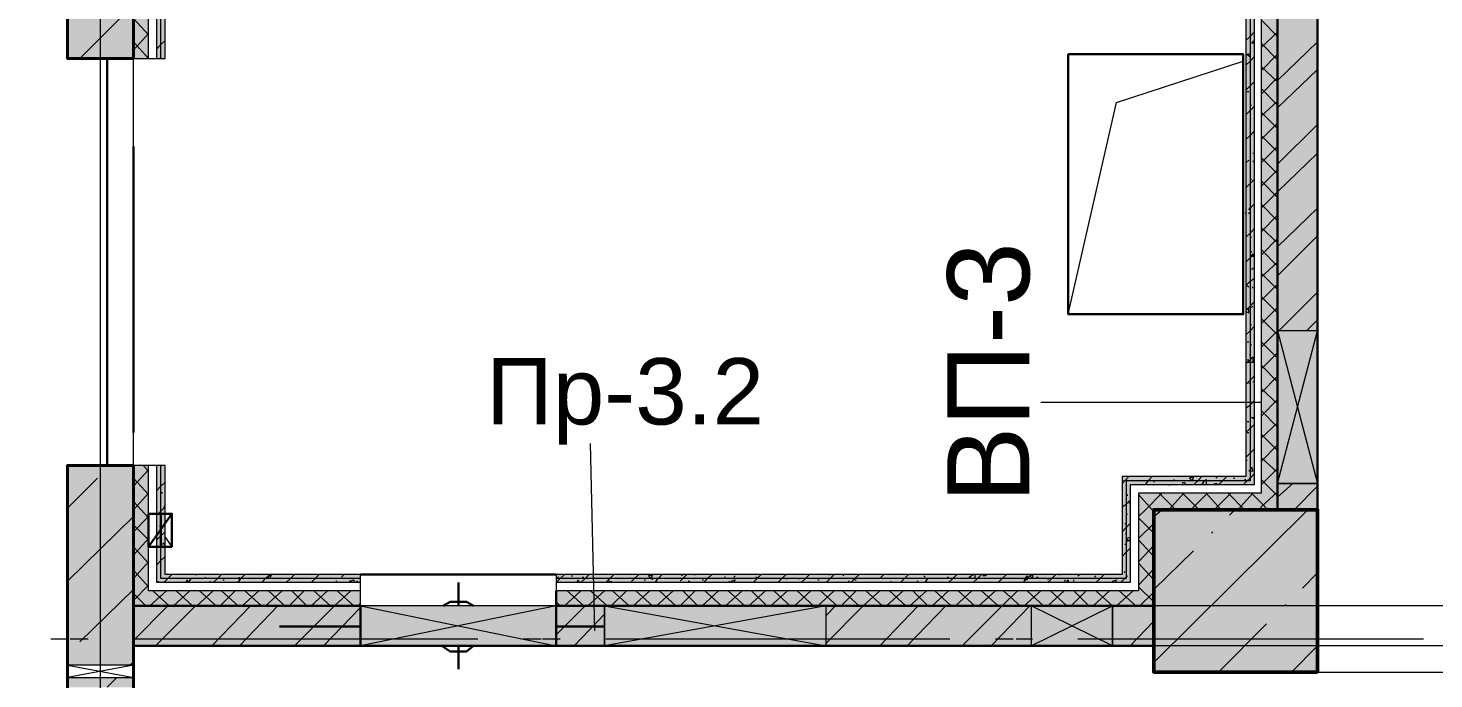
# Model space of a CAD drawing. Header units: millimetres. Extents: x -84737 to 172119, y -43083 to 59399.
# Drawn here: x -73333 to -69011, y 47058 to 49060 of the extents above; entities that cross this region are included whole.
import ezdxf

# ---------------------------------------------------------------- set-up
doc = ezdxf.new("R2010")
doc.units = ezdxf.units.MM
doc.layers.add('PDF _Геометрия', color=7, linetype='Continuous')
doc.layers.add('PDF _Текст', color=7, linetype='Continuous')
doc.layers.add('PDF _Сплошная заливка', color=7, linetype='Continuous', true_color=0xffffff)
doc.styles.add('PDF GOSTCommon', font='arial.ttf')

msp = doc.modelspace()

# ---------------------------------------------------------------- hatches: boundary and pattern name
at = {"layer": 'PDF _Сплошная заливка', "transparency": 33554559}
h = msp.add_hatch(color=256, dxfattribs=at)
h.paths.add_polyline_path([(-73212.1, 49182.3), (-73009, 49182.3), (-73009, 54578.8), (-73212.1, 54578.8)])
h.paths.add_polyline_path([(-73009, 45258.7), (-73212.1, 45258.7), (-73212.1, 44378.3), (-73009, 44378.3)])
h.paths.add_polyline_path([(-73212.1, 46211), (-73009, 46211), (-73009, 46989.8), (-73212.1, 46989.8)])
h.paths.add_polyline_path([(-73212.1, 47032.1), (-73009, 47032.1), (-73009, 47061.8), (-73212.1, 47061.8)])
h.paths.add_polyline_path([(-73212.1, 47099.9), (-73009, 47099.9), (-73009, 47713.6), (-73212.1, 47713.6)])
h.paths.add_polyline_path([(-73212.1, 48966.4), (-73009, 48966.4), (-73009, 49148.4), (-73212.1, 49148.4)])
h = msp.add_hatch(color=256, dxfattribs=at)
h.paths.add_polyline_path([(-73009, 48966.4), (-72962.4, 48966.4), (-72962.4, 52881.6), (-73009, 52881.6)])
h.paths.add_polyline_path([(-72962.4, 47713.6), (-73009, 47713.6), (-73009, 47281.9), (-72962.4, 47281.9)])
h = msp.add_hatch(color=256, dxfattribs=at)
h.paths.add_polyline_path([(-72937, 48966.4), (-72924.3, 48966.4), (-72924.3, 52881.6), (-72937, 52881.6)])
h.paths.add_polyline_path([(-72924.3, 47713.6), (-72937, 47713.6), (-72937, 47353.8), (-72924.3, 47353.8)])
h = msp.add_hatch(color=256, dxfattribs=at)
h.paths.add_polyline_path([(-72924.3, 48966.4), (-72911.6, 48966.4), (-72911.6, 52881.6), (-72924.3, 52881.6)])
h.paths.add_polyline_path([(-72911.6, 47713.6), (-72924.3, 47713.6), (-72924.3, 47366.5), (-72911.6, 47366.5)])
h = msp.add_hatch(color=256, dxfattribs=at)
h.paths.add_polyline_path([(-69369, 47658.6), (-69491.7, 47658.6), (-69491.7, 47578.1), (-69369, 47578.1)])
h.paths.add_polyline_path([(-69491.7, 50409.7), (-69369, 50409.7), (-69369, 50676.4), (-69491.7, 50676.4)])
h.paths.add_polyline_path([(-69491.7, 48128.4), (-69369, 48128.4), (-69369, 49973.8), (-69491.7, 49973.8)])
h = msp.add_hatch(color=256, dxfattribs=at)
h.paths.add_polyline_path([(-69542.5, 50409.7), (-69491.7, 50409.7), (-69491.7, 50625.6), (-69542.5, 50625.6)])
h.paths.add_polyline_path([(-69491.7, 49973.8), (-69542.5, 49973.8), (-69542.5, 47578.1), (-69491.7, 47578.1)])
h = msp.add_hatch(color=256, dxfattribs=at)
h.paths.add_polyline_path([(-69589.1, 50409.7), (-69576.4, 50409.7), (-69576.4, 50574.8), (-69589.1, 50574.8)])
h.paths.add_polyline_path([(-69576.4, 49973.8), (-69589.1, 49973.8), (-69589.1, 47667), (-69576.4, 47667)])
h = msp.add_hatch(color=256, dxfattribs=at)
h.paths.add_polyline_path([(-69576.4, 50409.7), (-69563.7, 50409.7), (-69563.7, 50587.5), (-69576.4, 50587.5)])
h.paths.add_polyline_path([(-69563.7, 49973.8), (-69576.4, 49973.8), (-69576.4, 47654.3), (-69563.7, 47654.3)])
h = msp.add_hatch(color=256, dxfattribs=at)
h.paths.add_polyline_path([(-72310.6, 47353.8), (-72310.6, 47366.5), (-72924.3, 47366.5), (-72924.3, 47353.8)])
h.paths.add_polyline_path([(-71709.6, 47366.5), (-71709.6, 47353.8), (-69957.3, 47353.8), (-69957.3, 47366.5)])
h = msp.add_hatch(color=256, dxfattribs=at)
h.paths.add_polyline_path([(-72310.6, 47366.5), (-72310.6, 47379.2), (-72911.6, 47379.2), (-72911.6, 47366.5)])
h.paths.add_polyline_path([(-71709.6, 47379.2), (-71709.6, 47366.5), (-69970, 47366.5), (-69970, 47379.2)])
h = msp.add_hatch(color=256, dxfattribs=at)
h.paths.add_polyline_path([(-72310.6, 47281.9), (-72310.6, 47328.4), (-72962.4, 47328.4), (-72962.4, 47281.9)])
h.paths.add_polyline_path([(-71709.6, 47328.4), (-71709.6, 47281.9), (-69919.2, 47281.9), (-69919.2, 47328.4)])
h = msp.add_hatch(color=256, dxfattribs=at)
h.paths.add_polyline_path([(-72310.6, 47159.1), (-72310.6, 47281.9), (-73009, 47281.9), (-73009, 47159.1)])
h.paths.add_polyline_path([(-69999.6, 47281.9), (-69999.6, 47159.1), (-69872.6, 47159.1), (-69872.6, 47281.9)])
h.paths.add_polyline_path([(-70249.3, 47159.1), (-70249.3, 47281.9), (-70880, 47281.9), (-70880, 47159.1)])
h.paths.add_polyline_path([(-71561.4, 47159.1), (-71561.4, 47281.9), (-71709.6, 47281.9), (-71709.6, 47159.1)])

# ---------------------------------------------------------------- linework, layer by layer
at = {"layer": 'PDF _Геометрия', "lineweight": 40}
for points in [[(-41412.8, 44128.6), (-41412.8, 34080.5), (-76610.9, 34080.5), (-76610.9, 54578.8), (-73212.1, 54578.8), (-73212.1, 48966.4), (-73009, 48966.4), (-73009, 52881.6), (-73009, 48966.4)], [(-73009, 47713.6), (-73009, 47281.9)]]:
    msp.add_lwpolyline(points, dxfattribs=at)
at = {"layer": 'PDF _Геометрия', "lineweight": 30}
for points in [[(-67460.1, 54578.8), (-68111.9, 54578.8), (-69212.4, 54578.8), (-69369, 54578.8), (-69369, 47078.7), (-69872.6, 47078.7), (-69872.6, 47159.1), (-73009, 47159.1), (-73009, 47099.9)], [(-69491.7, 47578.1), (-69491.7, 49973.8), (-69542.5, 49973.8)], [(-73089.4, 47713.6), (-73089.4, 48966.4), (-73212.1, 48966.4), (-73212.1, 49148.4)], [(-70135.1, 48979.1), (-70135.1, 48179.2)], [(-69597.5, 48979.1), (-70135.1, 48979.1)], [(-73009, 47815.2), (-73009, 48695.5)], [(-70135.1, 48179.2), (-69597.5, 48179.2)], [(-73212.1, 46211), (-73212.1, 47713.6)], [(-72890.5, 47565.4), (-72962.4, 47463.9)], [(-72924.3, 47565.4), (-72924.3, 47463.9)], [(-72310.6, 47379.2), (-71709.6, 47379.2)], [(-72010.1, 47353.8), (-72010.1, 47281.9)], [(-71709.6, 47328.4), (-71709.6, 47281.9), (-69970, 47281.9), (-69957.3, 47281.9), (-69944.6, 47281.9), (-69919.2, 47281.9)], [(-73009, 47159.1), (-72310.6, 47159.1), (-72310.6, 47218.4), (-72310.6, 47281.9), (-72911.6, 47281.9), (-73009, 47281.9)], [(-72962.4, 47281.9), (-72937, 47281.9), (-72924.3, 47281.9), (-72911.6, 47281.9), (-72310.6, 47281.9)], [(-71963.5, 47281.9), (-71984.7, 47294.6), (-72035.5, 47294.6), (-72056.6, 47281.9)], [(-72560.3, 47218.4), (-72310.6, 47218.4)], [(-71709.6, 47218.4), (-71561.4, 47218.4)], [(-71709.6, 47159.1), (-72310.6, 47159.1)], [(-72060.9, 47159.1), (-72035.5, 47142.2), (-71984.7, 47142.2), (-71963.5, 47159.1)], [(-72010.1, 47159.1), (-72010.1, 47087.2)], [(-73009, 47061.8), (-73009, 47032.1)]]:
    msp.add_lwpolyline(points, dxfattribs=at)
at = {"layer": 'PDF _Геометрия', "lineweight": 18}
for points in [[(-72962.4, 48966.4), (-72962.4, 52881.6), (-72962.4, 54528), (-72937, 54528), (-72911.6, 54528), (-69970, 54528), (-69944.6, 54528), (-69919.2, 54528), (-69919.2, 54278.3), (-69872.6, 54278.3), (-69589.1, 54278.3), (-69563.7, 54278.3), (-69542.5, 54278.3), (-69542.5, 51675.3), (-69542.5, 51649.9), (-69542.5, 51624.5), (-69618.7, 51624.5), (-69618.7, 51573.7), (-69618.7, 50676.4), (-69618.7, 50625.6), (-69542.5, 50625.6), (-69542.5, 50600.2), (-69542.5, 50574.8), (-69542.5, 50409.7)], [(-72924.3, 48966.4), (-72924.3, 52881.6), (-72924.3, 54494.2), (-72911.6, 54494.2), (-69970, 54494.2), (-69957.3, 54494.2), (-69957.3, 54240.2), (-69944.6, 54240.2), (-69872.6, 54240.2), (-69589.1, 54240.2), (-69576.4, 54240.2), (-69576.4, 51675.3), (-69576.4, 51662.6), (-69656.8, 51662.6), (-69656.8, 51649.9), (-69656.8, 51573.7), (-69656.8, 50676.4), (-69656.8, 50600.2), (-69656.8, 50587.5), (-69576.4, 50587.5), (-69576.4, 50574.8), (-69576.4, 50409.7)], [(-73089.4, 47739), (-73089.4, 47713.6), (-73009, 47713.6), (-73009, 48966.4), (-72962.4, 48966.4), (-72937, 48966.4), (-72924.3, 48966.4), (-72911.6, 48966.4), (-72911.6, 52881.6)], [(-72937, 48966.4), (-72937, 52881.6)], [(-69491.7, 49973.8), (-69542.5, 49973.8), (-69563.7, 49973.8), (-69576.4, 49973.8), (-69589.1, 49973.8), (-69589.1, 47679.7), (-69970, 47679.7), (-69970, 47667), (-69970, 47654.3), (-69970, 47628.9), (-69970, 47578.1), (-69970, 47379.2), (-71709.6, 47379.2), (-71709.6, 47366.5), (-71709.6, 47353.8), (-71709.6, 47328.4), (-71709.6, 47281.9)], [(-69542.5, 49973.8), (-69542.5, 47628.9), (-69563.7, 47628.9), (-69589.1, 47628.9), (-69919.2, 47628.9), (-69919.2, 47578.1), (-69919.2, 47328.4), (-69944.6, 47328.4), (-69970, 47328.4), (-71709.6, 47328.4)], [(-69576.4, 49973.8), (-69576.4, 47667), (-69589.1, 47667), (-69957.3, 47667), (-69957.3, 47654.3), (-69957.3, 47578.1), (-69957.3, 47366.5), (-69970, 47366.5), (-71709.6, 47366.5)], [(-69563.7, 49973.8), (-69563.7, 47654.3), (-69576.4, 47654.3), (-69589.1, 47654.3), (-69944.6, 47654.3), (-69944.6, 47628.9), (-69944.6, 47578.1), (-69944.6, 47353.8), (-69957.3, 47353.8), (-69970, 47353.8), (-71709.6, 47353.8)], [(-73089.4, 47713.6), (-73089.4, 48966.4), (-73089.4, 48941)], [(-73009, 48966.4), (-73089.4, 48966.4)], [(-72310.6, 47281.9), (-72310.6, 47328.4), (-72310.6, 47353.8), (-72310.6, 47366.5), (-72310.6, 47379.2), (-72911.6, 47379.2), (-72911.6, 47713.6), (-72924.3, 47713.6), (-72937, 47713.6), (-72962.4, 47713.6), (-73009, 47713.6)], [(-72310.6, 47328.4), (-72911.6, 47328.4), (-72937, 47328.4), (-72962.4, 47328.4), (-72962.4, 47713.6)], [(-72310.6, 47353.8), (-72911.6, 47353.8), (-72924.3, 47353.8), (-72937, 47353.8), (-72937, 47713.6)], [(-72310.6, 47366.5), (-72911.6, 47366.5), (-72924.3, 47366.5), (-72924.3, 47713.6)], [(-69919.2, 47281.9), (-69872.6, 47281.9), (-69872.6, 47578.1), (-69589.1, 47578.1), (-69576.4, 47578.1), (-69563.7, 47578.1), (-69542.5, 47578.1), (-69491.7, 47578.1)], [(-73009, 47281.9), (-72962.4, 47281.9)]]:
    msp.add_lwpolyline(points, dxfattribs=at)
at = {"layer": 'PDF _Геометрия', "lineweight": 30}
for points in [[(-69491.7, 47578.1), (-69432.5, 47578.1), (-69369, 47578.1), (-69369, 49973.8), (-69432.5, 49973.8), (-69491.7, 49973.8)], [(-70135.1, 48979.1), (-70135.1, 48179.2), (-69597.5, 48179.2), (-70135.1, 48179.2), (-70135.1, 48979.1), (-69597.5, 48979.1)], [(-69597.5, 48979.1), (-70135.1, 48979.1), (-70135.1, 48179.2), (-69597.5, 48179.2)], [(-72890.5, 47463.9), (-72962.4, 47463.9), (-72962.4, 47565.4), (-72890.5, 47565.4)], [(-71709.6, 47281.9), (-71709.6, 47218.4), (-71709.6, 47159.1), (-69872.6, 47159.1), (-69872.6, 47218.4), (-69872.6, 47281.9), (-69970, 47281.9)]]:
    msp.add_lwpolyline(points, close=True, dxfattribs=at)
at = {"layer": 'PDF _Геометрия', "lineweight": 9}
for points in [[(-73110.6, 48331.5), (-73110.6, 49330.4)], [(-73174, 48966.4), (-73009, 49131.5)], [(-72962.4, 49038.4), (-73009, 49089.2)], [(-69576.4, 49055.3), (-69576.4, 49055.3)], [(-69491.7, 49034.1), (-69542.5, 49084.9)], [(-73009, 48991.8), (-72962.4, 49042.6)], [(-72962.4, 48966.4), (-73009, 49017.2)], [(-72937, 48996.1), (-72924.3, 49008.7), (-72911.6, 49021.4)], [(-69589.1, 49021.4), (-69576.4, 49034.1), (-69563.7, 49046.8)], [(-69572.1, 49046.8), (-69572.1, 49046.8)], [(-69563.7, 49013), (-69572.1, 49013), (-69563.7, 49021.4)], [(-69542.5, 49000.3), (-69491.7, 49046.8)], [(-69491.7, 48962.2), (-69542.5, 49013)], [(-69491.7, 48898.7), (-69369, 49017.2)], [(-72966.6, 48966.4), (-72962.4, 48974.9)], [(-69589.1, 48945.3), (-69576.4, 48958), (-69563.7, 48970.7)], [(-69576.4, 48970.7), (-69576.4, 48970.7)], [(-69542.5, 48928.3), (-69491.7, 48979.1)], [(-73110.6, 48902.9), (-73110.6, 48958)], [(-69580.6, 48941), (-69580.6, 48941)], [(-69572.1, 48941), (-69572.1, 48941)], [(-69491.7, 48894.5), (-69542.5, 48941)], [(-69491.7, 48814.1), (-69369, 48932.6)], [(-69589.1, 48869.1), (-69576.4, 48881.8), (-69563.7, 48894.5)], [(-69542.5, 48856.4), (-69491.7, 48907.2)], [(-69584.8, 48864.8), (-69580.6, 48864.8)], [(-69491.7, 48822.5), (-69542.5, 48873.3)], [(-69542.5, 48788.7), (-69491.7, 48835.2)], [(-69589.1, 48792.9), (-69576.4, 48805.6), (-69563.7, 48818.3)], [(-69576.4, 48822.5), (-69572.1, 48822.5)], [(-69491.7, 48750.6), (-69542.5, 48801.4)], [(-69584.8, 48780.2), (-69584.8, 48780.2)], [(-69542.5, 48716.7), (-69491.7, 48767.5)], [(-69491.7, 48640.5), (-69369, 48763.3)], [(-73110.6, 47705.1), (-73110.6, 48704)], [(-69589.1, 48716.7), (-69576.4, 48729.4), (-69563.7, 48742.1)], [(-69580.6, 48716.7), (-69580.6, 48716.7)], [(-69567.9, 48737.9), (-69563.7, 48737.9)], [(-69491.7, 48678.6), (-69542.5, 48729.4)], [(-69567.9, 48674.4), (-69563.7, 48674.4)], [(-69567.9, 48665.9), (-69567.9, 48665.9)], [(-69542.5, 48644.7), (-69491.7, 48695.5)], [(-69542.5, 48505.1), (-69491.7, 48555.9), (-69369, 48674.4)], [(-69491.7, 48610.9), (-69542.5, 48661.7)], [(-69589.1, 48644.7), (-69580.6, 48653.2)], [(-69542.5, 48572.8), (-69491.7, 48623.6)], [(-69589.1, 48568.6), (-69576.4, 48581.3), (-69563.7, 48594)], [(-69576.4, 48598.2), (-69572.1, 48594)], [(-69491.7, 48538.9), (-69542.5, 48589.7)], [(-69589.1, 48488.1), (-69589.1, 48492.4)], [(-69589.1, 48488.1), (-69589.1, 48488.1)], [(-69580.6, 48500.8), (-69576.4, 48505.1), (-69563.7, 48517.8)], [(-69580.6, 48492.4), (-69580.6, 48488.1)], [(-69491.7, 48467), (-69542.5, 48517.8)], [(-69491.7, 48386.6), (-69369, 48505.1)], [(-69542.5, 48433.1), (-69491.7, 48483.9)], [(-69491.7, 48399.3), (-69542.5, 48445.8)], [(-69589.1, 48416.2), (-69576.4, 48428.9), (-69563.7, 48441.6)], [(-69576.4, 48416.2), (-69572.1, 48416.2)], [(-69542.5, 48361.2), (-69491.7, 48412)], [(-69491.7, 48297.7), (-69369, 48420.4)], [(-69589.1, 48340), (-69576.4, 48352.7), (-69563.7, 48365.4)], [(-69576.4, 48373.9), (-69572.1, 48369.6)], [(-69491.7, 48327.3), (-69542.5, 48378.1)], [(-69576.4, 48352.7), (-69576.4, 48352.7)], [(-69572.1, 48318.8), (-69567.9, 48318.8), (-69563.7, 48323.1)], [(-69542.5, 48293.4), (-69491.7, 48340)], [(-69589.1, 48268.1), (-69576.4, 48280.7), (-69563.7, 48289.2)], [(-69491.7, 48255.4), (-69542.5, 48306.1)], [(-69542.5, 48221.5), (-69491.7, 48272.3)], [(-69584.8, 48268.1), (-69580.6, 48263.8)], [(-69567.9, 48259.6), (-69567.9, 48263.8)], [(-69491.7, 48183.4), (-69542.5, 48234.2)], [(-69487.5, 48128.4), (-69369, 48246.9)], [(-69589.1, 48187.6), (-69580.6, 48183.4), (-69580.6, 48196.1), (-69589.1, 48191.9), (-69576.4, 48204.6), (-69563.7, 48217.3)], [(-69572.1, 48200.3), (-69567.9, 48204.6)], [(-69567.9, 48204.6), (-69567.9, 48204.6)], [(-69542.5, 48149.5), (-69491.7, 48200.3)], [(-69589.1, 48115.7), (-69576.4, 48128.4), (-69563.7, 48141.1)], [(-69576.4, 48149.5), (-69572.1, 48145.3)], [(-69572.1, 48145.3), (-69572.1, 48145.3)], [(-69491.7, 48115.7), (-69542.5, 48166.5)], [(-69402.8, 48128.4), (-69369, 48162.2)], [(-73110.6, 48077.6), (-73110.6, 48128.4)], [(-69542.5, 48077.6), (-69491.7, 48128.4), (-69369, 47658.6), (-69491.7, 47658.6), (-69369, 48128.4), (-69491.7, 48128.4)], [(-69584.8, 48094.5), (-69580.6, 48094.5)], [(-69576.4, 48086), (-69572.1, 48086)], [(-69576.4, 48052.2), (-69576.4, 48056.4)], [(-69491.7, 48043.7), (-69542.5, 48094.5)], [(-69542.5, 48009.9), (-69491.7, 48060.7)], [(-69589.1, 48039.5), (-69589.1, 48039.5)], [(-69589.1, 48031), (-69584.8, 48031)], [(-69584.8, 48039.5), (-69580.6, 48039.5)], [(-69580.6, 48043.7), (-69580.6, 48043.7)], [(-69576.4, 48026.8), (-69576.4, 48026.8)], [(-69576.4, 48026.8), (-69576.4, 48026.8)], [(-69491.7, 47971.8), (-69542.5, 48022.6)], [(-69589.1, 47963.3), (-69576.4, 47976), (-69563.7, 47988.7)], [(-69567.9, 47971.8), (-69563.7, 47971.8)], [(-69542.5, 47937.9), (-69491.7, 47988.7)], [(-69580.6, 47967.5), (-69576.4, 47967.5)], [(-69576.4, 47967.5), (-69576.4, 47967.5)], [(-69491.7, 47904), (-69542.5, 47950.6)], [(-69542.5, 47908.3), (-70219.7, 47908.3)], [(-69589.1, 47891.4), (-69576.4, 47899.8), (-69563.7, 47912.5)], [(-69580.6, 47908.3), (-69580.6, 47908.3)], [(-69576.4, 47921), (-69576.4, 47921)], [(-69542.5, 47866), (-69491.7, 47916.7)], [(-69491.7, 47832.1), (-69542.5, 47882.9)], [(-73110.6, 46875.5), (-73110.6, 47878.7)], [(-69589.1, 47815.2), (-69576.4, 47827.9), (-69563.7, 47840.6)], [(-69584.8, 47849), (-69580.6, 47849)], [(-69563.7, 47857.5), (-69572.1, 47861.7), (-69563.7, 47861.7)], [(-69542.5, 47798.2), (-69491.7, 47844.8)], [(-69584.8, 47815.2), (-69580.6, 47815.2)], [(-69491.7, 47760.1), (-69542.5, 47810.9)], [(-71591.1, 47205.7), (-71603.8, 47781.3)], [(-69589.1, 47768.6), (-69589.1, 47768.6)], [(-69589.1, 47739), (-69576.4, 47751.7), (-69563.7, 47764.4)], [(-69584.8, 47789.8), (-69584.8, 47789.8)], [(-69542.5, 47726.3), (-69491.7, 47777.1)], [(-72962.4, 47696.7), (-72979.3, 47713.6)], [(-69589.1, 47730.5), (-69584.8, 47730.5)], [(-69491.7, 47692.4), (-69542.5, 47739)], [(-73212.1, 47582.4), (-73119, 47675.5)], [(-73009, 47650.1), (-72962.4, 47700.9)], [(-72962.4, 47624.7), (-73009, 47675.5)], [(-69970, 47658.6), (-69961.5, 47667), (-69948.8, 47679.7)], [(-69970, 47671.3), (-69965.8, 47667)], [(-69898, 47654.3), (-69889.6, 47667), (-69876.9, 47679.7)], [(-69872.6, 47667), (-69872.6, 47662.8)], [(-69864.2, 47675.5), (-69864.2, 47675.5)], [(-69809.2, 47667), (-69809.2, 47671.3)], [(-69749.9, 47654.3), (-69737.2, 47667), (-69724.5, 47679.7)], [(-69720.3, 47654.3), (-69724.5, 47654.3), (-69716, 47667), (-69711.8, 47671.3), (-69711.8, 47667), (-69711.8, 47654.3)], [(-69720.3, 47679.7), (-69720.3, 47679.7)], [(-69682.2, 47679.7), (-69677.9, 47675.5)], [(-69673.7, 47654.3), (-69661, 47667), (-69648.3, 47679.7)], [(-69627.2, 47675.5), (-69622.9, 47675.5)], [(-69597.5, 47654.3), (-69584.8, 47667), (-69576.4, 47675.5), (-69563.7, 47688.2)], [(-69593.3, 47671.3), (-69589.1, 47671.3)], [(-69589.1, 47671.3), (-69589.1, 47671.3)], [(-69576.4, 47696.7), (-69576.4, 47696.7)], [(-69542.5, 47654.3), (-69491.7, 47705.1)], [(-69491.7, 47620.5), (-69542.5, 47671.3)], [(-73009, 47578.1), (-72962.4, 47628.9)], [(-72937, 47637.4), (-72924.3, 47650.1), (-72911.6, 47662.8)], [(-72924.3, 47633.2), (-72920.1, 47628.9)], [(-72924.3, 47633.2), (-72924.3, 47633.2)], [(-69953.1, 47620.5), (-69953.1, 47624.7)], [(-69919.2, 47557), (-69898, 47578.1), (-69847.2, 47628.9)], [(-69919.2, 47628.9), (-69919.2, 47628.9)], [(-69872.6, 47573.9), (-69876.9, 47578.1), (-69919.2, 47624.7)], [(-69804.9, 47578.1), (-69855.7, 47628.9)], [(-69826.1, 47654.3), (-69821.8, 47654.3)], [(-69826.1, 47578.1), (-69779.5, 47628.9)], [(-69783.8, 47662.8), (-69783.8, 47658.6)], [(-69733, 47578.1), (-69783.8, 47628.9)], [(-69779.5, 47662.8), (-69775.3, 47658.6)], [(-69758.4, 47578.1), (-69707.6, 47628.9)], [(-69665.2, 47578.1), (-69711.8, 47628.9)], [(-69686.4, 47658.6), (-69682.2, 47654.3)], [(-69686.4, 47578.1), (-69635.6, 47628.9)], [(-69682.2, 47658.6), (-69677.9, 47658.6)], [(-69593.3, 47578.1), (-69644.1, 47628.9)], [(-69614.5, 47578.1), (-69567.9, 47628.9)], [(-69521.3, 47578.1), (-69542.5, 47599.3), (-69572.1, 47628.9)], [(-69546.7, 47578.1), (-69542.5, 47586.6), (-69491.7, 47633.2)], [(-69491.7, 47616.2), (-69445.2, 47658.6)], [(-69440.9, 47578.1), (-69369, 47650.1)], [(-72962.4, 47552.7), (-73009, 47603.5)], [(-72937, 47561.2), (-72924.3, 47573.9), (-72911.6, 47586.6)], [(-72911.6, 47582.4), (-72915.9, 47586.6), (-72911.6, 47590.8)], [(-69970, 47586.6), (-69957.3, 47595.1), (-69944.6, 47607.8)], [(-69948.8, 47599.3), (-69944.6, 47599.3)], [(-73212.1, 47358), (-73009, 47557)], [(-73009, 47510.4), (-72962.4, 47557)], [(-72890.5, 47565.4), (-72911.6, 47535.8)], [(-69957.3, 47561.2), (-69953.1, 47565.4)], [(-69872.6, 47506.2), (-69919.2, 47552.7)], [(-69872.6, 47557), (-69847.2, 47578.1)], [(-69872.6, 47108.3), (-69398.6, 47578.1)], [(-69639.8, 47561.2), (-69622.9, 47578.1)], [(-73110.6, 47451.2), (-73110.6, 47506.2)], [(-72962.4, 47485), (-73009, 47531.6)], [(-72937, 47485), (-72924.3, 47497.7), (-72911.6, 47510.4)], [(-72928.6, 47527.4), (-72924.3, 47527.4)], [(-72911.6, 47493.5), (-72890.5, 47463.9)], [(-69970, 47510.4), (-69957.3, 47523.1), (-69944.6, 47535.8)], [(-69961.5, 47535.8), (-69957.3, 47535.8)], [(-69957.3, 47535.8), (-69957.3, 47535.8)], [(-69957.3, 47502), (-69957.3, 47506.2)], [(-69957.3, 47502), (-69957.3, 47502)], [(-69944.6, 47489.3), (-69948.8, 47480.8), (-69957.3, 47489.3), (-69944.6, 47493.5)], [(-69919.2, 47489.3), (-69872.6, 47535.8)], [(-69694.9, 47506.2), (-69690.6, 47510.4)], [(-73009, 47438.5), (-72962.4, 47489.3)], [(-72962.4, 47413.1), (-73009, 47463.9)], [(-72924.3, 47463.9), (-72924.3, 47463.9)], [(-69961.5, 47472.3), (-69957.3, 47472.3)], [(-69957.3, 47480.8), (-69953.1, 47480.8)], [(-69957.3, 47446.9), (-69944.6, 47459.6)], [(-69872.6, 47434.2), (-69919.2, 47485)], [(-69919.2, 47417.3), (-69872.6, 47468.1)], [(-69872.6, 47332.7), (-69749.9, 47451.2)], [(-73009, 47366.5), (-72962.4, 47417.3)], [(-72937, 47408.8), (-72924.3, 47421.5), (-72911.6, 47434.2)], [(-69970, 47434.2), (-69957.3, 47446.9), (-69961.5, 47442.7)], [(-69872.6, 47362.3), (-69919.2, 47413.1)], [(-72962.4, 47341.1), (-73009, 47391.9)], [(-72915.9, 47353.8), (-72903.2, 47366.5), (-72890.5, 47379.2)], [(-72839.7, 47353.8), (-72831.2, 47366.5)], [(-72818.5, 47379.2), (-72814.3, 47379.2)], [(-72788.9, 47370.7), (-72788.9, 47366.5)], [(-72763.5, 47353.8), (-72750.8, 47366.5), (-72738.1, 47379.2)], [(-72687.3, 47353.8), (-72678.8, 47366.5), (-72666.1, 47379.2)], [(-72687.3, 47366.5), (-72683.1, 47366.5), (-72683.1, 47370.7)], [(-72687.3, 47366.5), (-72687.3, 47366.5)], [(-72683.1, 47366.5), (-72683.1, 47366.5)], [(-72619.6, 47375), (-72619.6, 47375)], [(-72615.3, 47353.8), (-72602.6, 47366.5), (-72589.9, 47379.2)], [(-72594.2, 47379.2), (-72594.2, 47379.2)], [(-72589.9, 47366.5), (-72589.9, 47366.5)], [(-72589.9, 47366.5), (-72589.9, 47366.5)], [(-72539.2, 47353.8), (-72526.5, 47366.5), (-72513.8, 47379.2)], [(-72463, 47353.8), (-72450.3, 47366.5), (-72437.6, 47379.2)], [(-72369.9, 47370.7), (-72361.4, 47379.2)], [(-71709.6, 47353.8), (-71696.9, 47366.5), (-71684.2, 47379.2)], [(-71705.3, 47370.7), (-71701.1, 47370.7)], [(-71663, 47375), (-71658.8, 47375)], [(-71633.4, 47353.8), (-71620.7, 47366.5), (-71608, 47379.2)], [(-71629.2, 47370.7), (-71624.9, 47370.7)], [(-71557.2, 47353.8), (-71544.5, 47366.5), (-71531.8, 47379.2)], [(-71531.8, 47366.5), (-71531.8, 47366.5)], [(-71481, 47353.8), (-71468.3, 47366.5), (-71455.6, 47379.2)], [(-71442.9, 47375), (-71442.9, 47375)], [(-71417.5, 47366.5), (-71417.5, 47366.5)], [(-71417.5, 47366.5), (-71417.5, 47366.5)], [(-71413.3, 47362.3), (-71413.3, 47366.5)], [(-71404.8, 47353.8), (-71396.4, 47366.5), (-71383.7, 47379.2)], [(-71328.6, 47358), (-71320.2, 47366.5), (-71307.5, 47379.2)], [(-71324.4, 47375), (-71320.2, 47379.2)], [(-71286.3, 47379.2), (-71282.1, 47379.2)], [(-71256.7, 47353.8), (-71244, 47366.5), (-71231.3, 47379.2)], [(-71193.2, 47370.7), (-71189, 47370.7)], [(-71189, 47375), (-71189, 47375)], [(-71163.6, 47370.7), (-71159.3, 47375)], [(-71104.3, 47353.8), (-71091.6, 47366.5), (-71078.9, 47379.2)], [(-71095.9, 47370.7), (-71091.6, 47370.7)], [(-71028.1, 47353.8), (-71015.4, 47366.5), (-71002.7, 47379.2)], [(-71002.7, 47366.5), (-70998.5, 47366.5)], [(-70964.6, 47366.5), (-70960.4, 47366.5)], [(-70956.2, 47353.8), (-70943.5, 47366.5), (-70930.8, 47379.2)], [(-70880, 47353.8), (-70867.3, 47366.5), (-70854.6, 47379.2)], [(-70871.5, 47379.2), (-70867.3, 47379.2)], [(-70829.2, 47379.2), (-70825, 47375)], [(-70803.8, 47353.8), (-70791.1, 47366.5), (-70778.4, 47379.2)], [(-70714.9, 47366.5), (-70702.2, 47379.2)], [(-70714.9, 47366.5), (-70714.9, 47366.5)], [(-70676.8, 47375), (-70676.8, 47375)], [(-70651.4, 47353.8), (-70638.7, 47366.5), (-70626, 47379.2)], [(-70579.5, 47375), (-70575.2, 47370.7)], [(-70575.2, 47353.8), (-70566.8, 47366.5)], [(-70554.1, 47379.2), (-70554.1, 47379.2)], [(-70507.5, 47370.7), (-70503.3, 47370.7)], [(-70503.3, 47353.8), (-70490.6, 47366.5), (-70477.9, 47379.2)], [(-70422.9, 47379.2), (-70422.9, 47366.5), (-70431.3, 47366.5), (-70439.8, 47370.7), (-70427.1, 47379.2)], [(-70427.1, 47353.8), (-70414.4, 47366.5), (-70401.7, 47379.2)], [(-70422.9, 47366.5), (-70422.9, 47366.5)], [(-70389, 47379.2), (-70389, 47375), (-70397.5, 47375), (-70393.2, 47379.2)], [(-70350.9, 47353.8), (-70338.2, 47366.5), (-70325.5, 47379.2)], [(-70279, 47366.5), (-70274.7, 47366.5)], [(-70274.7, 47353.8), (-70262, 47366.5), (-70262, 47362.3), (-70270.5, 47362.3), (-70266.3, 47366.5), (-70262, 47375), (-70262, 47366.5), (-70249.3, 47379.2)], [(-70245.1, 47366.5), (-70245.1, 47366.5)], [(-70245.1, 47366.5), (-70245.1, 47366.5)], [(-70232.4, 47370.7), (-70228.2, 47370.7)], [(-70198.5, 47353.8), (-70185.9, 47366.5), (-70173.2, 47379.2)], [(-70198.5, 47366.5), (-70198.5, 47362.3)], [(-70164.7, 47379.2), (-70160.5, 47379.2)], [(-70105.4, 47375), (-70101.2, 47379.2)], [(-70054.6, 47370.7), (-70050.4, 47375)], [(-70050.4, 47353.8), (-70037.7, 47366.5), (-70025, 47379.2)], [(-69974.2, 47353.8), (-69961.5, 47366.5), (-69957.3, 47370.7), (-69953.1, 47375)], [(-69961.5, 47383.4), (-69961.5, 47387.7)], [(-69919.2, 47345.4), (-69872.6, 47396.1)], [(-69415.5, 47336.9), (-69369, 47383.4)], [(-73174, 47171.8), (-73009, 47332.7)], [(-73009, 47298.8), (-72962.4, 47345.4)], [(-72970.9, 47281.9), (-73009, 47320)], [(-72958.2, 47281.9), (-72907.4, 47328.4)], [(-72898.9, 47281.9), (-72949.7, 47328.4)], [(-72932.8, 47358), (-72932.8, 47353.8)], [(-72886.2, 47281.9), (-72835.4, 47328.4)], [(-72827, 47281.9), (-72877.8, 47328.4)], [(-72848.1, 47353.8), (-72843.9, 47362.3), (-72843.9, 47353.8)], [(-72814.3, 47281.9), (-72763.5, 47328.4)], [(-72755, 47281.9), (-72805.8, 47328.4)], [(-72776.2, 47353.8), (-72772, 47358)], [(-72742.3, 47281.9), (-72695.8, 47328.4)], [(-72687.3, 47281.9), (-72738.1, 47328.4)], [(-72733.9, 47362.3), (-72729.6, 47362.3)], [(-72674.6, 47281.9), (-72623.8, 47328.4)], [(-72615.3, 47281.9), (-72666.1, 47328.4)], [(-72602.6, 47281.9), (-72551.9, 47328.4)], [(-72543.4, 47281.9), (-72594.2, 47328.4)], [(-72530.7, 47281.9), (-72484.1, 47328.4)], [(-72475.7, 47281.9), (-72522.2, 47328.4)], [(-72513.8, 47159.1), (-72391, 47281.9), (-72340.2, 47328.4)], [(-72463, 47281.9), (-72412.2, 47328.4)], [(-72403.7, 47281.9), (-72454.5, 47328.4)], [(-72386.8, 47358), (-72382.6, 47358)], [(-72331.8, 47281.9), (-72382.6, 47328.4)], [(-72336, 47353.8), (-72344.5, 47358), (-72331.8, 47362.3), (-72331.8, 47353.8)], [(-72323.3, 47358), (-72319.1, 47358)], [(-72310.6, 47353.8), (-72310.6, 47358)], [(-72310.6, 47328.4), (-72310.6, 47328.4)], [(-71709.6, 47324.2), (-71705.3, 47328.4)], [(-71684.2, 47281.9), (-71633.4, 47328.4)], [(-71624.9, 47281.9), (-71675.7, 47328.4)], [(-71646.1, 47353.8), (-71641.9, 47362.3), (-71637.6, 47353.8)], [(-71612.2, 47281.9), (-71561.4, 47328.4)], [(-71553, 47281.9), (-71603.8, 47328.4)], [(-71548.7, 47358), (-71544.5, 47358)], [(-71540.3, 47281.9), (-71493.7, 47328.4)], [(-71485.2, 47281.9), (-71536, 47328.4)], [(-71472.6, 47281.9), (-71421.8, 47328.4)], [(-71413.3, 47281.9), (-71464.1, 47328.4)], [(-71438.7, 47362.3), (-71434.5, 47362.3)], [(-71400.6, 47281.9), (-71349.8, 47328.4)], [(-71341.3, 47281.9), (-71392.1, 47328.4)], [(-71341.3, 47358), (-71341.3, 47358)], [(-71328.6, 47281.9), (-71282.1, 47328.4)], [(-71273.6, 47281.9), (-71320.2, 47328.4)], [(-71303.2, 47358), (-71299, 47358)], [(-71260.9, 47362.3), (-71256.7, 47362.3)], [(-71260.9, 47281.9), (-71210.1, 47328.4)], [(-71201.7, 47281.9), (-71252.5, 47328.4)], [(-71248.2, 47353.8), (-71248.2, 47353.8)], [(-71189, 47281.9), (-71138.2, 47328.4)], [(-71180.5, 47353.8), (-71176.3, 47358)], [(-71129.7, 47281.9), (-71180.5, 47328.4)], [(-71167.8, 47353.8), (-71172, 47358), (-71159.3, 47362.3), (-71163.6, 47353.8)], [(-71117, 47281.9), (-71066.2, 47328.4)], [(-71062, 47281.9), (-71108.6, 47328.4)], [(-71049.3, 47353.8), (-71049.3, 47353.8)], [(-71049.3, 47281.9), (-70998.5, 47328.4)], [(-70990, 47281.9), (-71040.8, 47328.4)], [(-70977.3, 47281.9), (-70926.6, 47328.4)], [(-70918.1, 47281.9), (-70968.9, 47328.4)], [(-70930.8, 47358), (-70930.8, 47358)], [(-70905.4, 47362.3), (-70901.2, 47362.3)], [(-70905.4, 47281.9), (-70854.6, 47328.4)], [(-70846.1, 47281.9), (-70896.9, 47328.4)], [(-70880, 47167.6), (-70765.7, 47281.9), (-70714.9, 47328.4)], [(-70833.4, 47281.9), (-70786.9, 47328.4)], [(-70778.4, 47281.9), (-70829.2, 47328.4)], [(-70812.3, 47358), (-70808, 47358)], [(-70791.1, 47362.3), (-70786.9, 47362.3)], [(-70706.5, 47281.9), (-70757.2, 47328.4)], [(-70714.9, 47353.8), (-70714.9, 47353.8)], [(-70693.8, 47281.9), (-70643, 47328.4)], [(-70634.5, 47281.9), (-70685.3, 47328.4)], [(-70681.1, 47358), (-70681.1, 47353.8)], [(-70621.8, 47281.9), (-70571, 47328.4)], [(-70566.8, 47281.9), (-70613.3, 47328.4)], [(-70600.6, 47358), (-70596.4, 47358)], [(-70554.1, 47281.9), (-70503.3, 47328.4)], [(-70494.8, 47281.9), (-70545.6, 47328.4)], [(-70482.1, 47281.9), (-70431.3, 47328.4)], [(-70422.9, 47281.9), (-70473.7, 47328.4)], [(-70461, 47159.1), (-70338.2, 47281.9), (-70291.7, 47328.4)], [(-70410.2, 47281.9), (-70359.4, 47328.4)], [(-70350.9, 47281.9), (-70401.7, 47328.4)], [(-70283.2, 47281.9), (-70334, 47328.4)], [(-70270.5, 47281.9), (-70219.7, 47328.4)], [(-70211.2, 47281.9), (-70262, 47328.4)], [(-69999.6, 47281.9), (-69999.6, 47159.1), (-70249.3, 47281.9), (-70249.3, 47159.1), (-69999.6, 47281.9), (-70050.4, 47328.4)], [(-70198.5, 47281.9), (-70147.8, 47328.4)], [(-70139.3, 47281.9), (-70190.1, 47328.4)], [(-70147.8, 47358), (-70143.5, 47362.3)], [(-70143.5, 47353.8), (-70135.1, 47362.3), (-70135.1, 47353.8)], [(-70126.6, 47281.9), (-70080, 47328.4)], [(-70118.1, 47358), (-70118.1, 47362.3)], [(-70071.6, 47281.9), (-70118.1, 47328.4)], [(-70058.9, 47281.9), (-70008.1, 47328.4)], [(-69995.4, 47353.8), (-69999.6, 47358), (-69986.9, 47362.3), (-69991.2, 47353.8)], [(-69986.9, 47281.9), (-69936.1, 47328.4)], [(-69927.7, 47281.9), (-69978.5, 47328.4)], [(-69872.6, 47294.6), (-69919.2, 47341.1)], [(-69915, 47281.9), (-69872.6, 47324.2)], [(-73009, 47176), (-72903.2, 47281.9)], [(-72941.3, 47159.1), (-72818.5, 47281.9)], [(-72767.7, 47159.1), (-72649.2, 47281.9)], [(-72683.1, 47159.1), (-72564.6, 47281.9)], [(-72424.9, 47159.1), (-72310.6, 47277.6)], [(-72319.1, 47281.9), (-72310.6, 47290.3)], [(-71696.9, 47281.9), (-71709.6, 47294.6)], [(-71709.6, 47193), (-71620.7, 47281.9)], [(-70880, 47252.2), (-70850.4, 47281.9)], [(-70714.9, 47159.1), (-70596.4, 47281.9)], [(-70630.3, 47159.1), (-70511.8, 47281.9)], [(-70372.1, 47159.1), (-70253.6, 47281.9)], [(-69999.6, 47277.6), (-69995.4, 47281.9)], [(-68911.8, 47281.9), (-68412.4, 47281.9), (-68289.7, 47281.9), (-68412.4, 47281.9), (-69898, 47281.9)], [(-69470.5, 47281.9), (-69466.3, 47286.1)], [(-73110.6, 46253.3), (-73110.6, 47252.2)], [(-71654.6, 47159.1), (-71561.4, 47256.5)], [(-69944.6, 47159.1), (-69872.6, 47235.3)], [(-69673.7, 47078.7), (-69525.6, 47226.8)], [(-73262.9, 47180.3), (-73212.1, 47180.3)], [(-73203.7, 47180.3), (-73148.6, 47180.3)], [(-73009, 47180.3), (-72010.1, 47180.3)], [(-72949.7, 47180.3), (-71950.8, 47180.3)], [(-71811.2, 47180.3), (-71756.1, 47180.3)], [(-71751.9, 47180.3), (-71696.9, 47180.3)], [(-71557.2, 47180.3), (-70558.3, 47180.3)], [(-71497.9, 47180.3), (-70499.1, 47180.3)], [(-70359.4, 47180.3), (-70304.4, 47180.3)], [(-70295.9, 47180.3), (-70245.1, 47180.3)], [(-70105.4, 47180.3), (-69106.5, 47180.3)], [(-70046.2, 47180.3), (-69043.1, 47180.3)], [(-68412.4, 47159.1), (-69868.4, 47159.1)], [(-69449.4, 47078.7), (-69369, 47159.1)], [(-73021.7, 47099.9), (-73009, 47108.3)], [(-73009, 47099.9), (-73212.1, 47061.8)], [(-73212.1, 47099.9), (-73009, 47061.8)], [(-73089.4, 47032.1), (-73059.8, 47061.8)], [(-69453.6, 47078.7), (-68412.4, 47078.7), (-68289.7, 47078.7)]]:
    msp.add_lwpolyline(points, dxfattribs=at)
for points in [[(-69576.4, 48983.4), (-69576.4, 48970.7), (-69589.1, 48979.1), (-69576.4, 48979.1)], [(-69563.7, 48649), (-69567.9, 48649)], [(-69567.9, 48365.4), (-69563.7, 48356.9), (-69576.4, 48356.9)], [(-69491.7, 48128.4), (-69491.7, 47658.6), (-69369, 47658.6), (-69369, 48128.4)], [(-69567.9, 48031), (-69576.4, 48031), (-69584.8, 48031), (-69576.4, 48039.5), (-69567.9, 48048)], [(-69572.1, 47709.4), (-69567.9, 47696.7), (-69576.4, 47696.7), (-69580.6, 47696.7), (-69576.4, 47700.9)], [(-69749.9, 47679.7), (-69754.1, 47667), (-69762.6, 47675.5)], [(-72890.5, 47463.9), (-72911.6, 47463.9), (-72890.5, 47463.9), (-72890.5, 47565.4), (-72911.6, 47565.4), (-72890.5, 47565.4)], [(-72924.3, 47468.1), (-72915.9, 47476.6), (-72911.6, 47463.9), (-72924.3, 47463.9)], [(-72585.7, 47379.2), (-72589.9, 47366.5), (-72598.4, 47370.7)], [(-71413.3, 47379.2), (-71417.5, 47366.5), (-71426, 47375)], [(-70245.1, 47379.2), (-70245.1, 47366.5), (-70253.6, 47375)], [(-71540.3, 47358), (-71540.3, 47353.8)], [(-72310.6, 47159.1), (-72310.6, 47281.9), (-71709.6, 47159.1), (-71709.6, 47281.9)], [(-71709.6, 47281.9), (-72310.6, 47281.9), (-72310.6, 47159.1), (-71709.6, 47159.1)], [(-71561.4, 47159.1), (-71561.4, 47281.9), (-70880, 47159.1), (-70880, 47281.9)], [(-70880, 47281.9), (-71561.4, 47281.9), (-71561.4, 47159.1), (-70880, 47159.1)], [(-69999.6, 47281.9), (-70249.3, 47281.9), (-70249.3, 47159.1), (-69999.6, 47159.1)]]:
    msp.add_lwpolyline(points, close=True, dxfattribs=at)
at = {"layer": 'PDF _Геометрия', "color": 9, "lineweight": 9, "true_color": 0xc0c0c0}
msp.add_lwpolyline([(-70135.1, 48179.2), (-69986.9, 48831), (-69597.5, 48958)], dxfattribs=at)
at = {"layer": 'PDF _Геометрия', "lineweight": 40}
msp.add_lwpolyline([(-73009, 47159.1), (-73009, 47218.4), (-73009, 47281.9), (-73009, 47713.6), (-73212.1, 47713.6), (-73212.1, 46211), (-73009, 46211)], close=True, dxfattribs=at)
at = {"layer": 'PDF _Геометрия', "lineweight": 50}
msp.add_lwpolyline([(-69369, 47078.7), (-69369, 47578.1), (-69872.6, 47578.1), (-69872.6, 47078.7)], close=True, dxfattribs=at)
at = {"layer": 'PDF _Геометрия', "lineweight": 18}
msp.add_lwpolyline([(-73009, 47099.9), (-73212.1, 47099.9), (-73212.1, 47061.8), (-73009, 47061.8), (-73009, 47099.9), (-73212.1, 47099.9), (-73212.1, 47061.8), (-73009, 47061.8)], close=True, dxfattribs=at)
at = {"layer": 'PDF _Сплошная заливка', "color": 8, "lineweight": 5, "true_color": 0x808080, "transparency": 33554559}
for points in [[(-69491.7, 48128.4), (-69491.7, 47658.6), (-69369, 48128.4), (-69369, 47658.6)], [(-72310.6, 47281.9), (-72310.6, 47159.1), (-71709.6, 47281.9), (-71709.6, 47159.1)], [(-71561.4, 47281.9), (-71561.4, 47159.1), (-70880, 47281.9), (-70880, 47159.1)], [(-70249.3, 47281.9), (-70249.3, 47159.1), (-69999.6, 47281.9), (-69999.6, 47159.1)]]:
    msp.add_solid(points, dxfattribs=at)
at = {"layer": 'PDF _Сплошная заливка', "lineweight": 5, "transparency": 33554559}
for points in [[(-69970, 47679.7), (-69970, 47667), (-69589.1, 47679.7), (-69589.1, 47667)], [(-69970, 47667), (-69970, 47366.5), (-69957.3, 47667), (-69957.3, 47366.5)], [(-69957.3, 47667), (-69957.3, 47654.3), (-69576.4, 47667), (-69576.4, 47654.3)], [(-69957.3, 47654.3), (-69957.3, 47353.8), (-69944.6, 47654.3), (-69944.6, 47353.8)], [(-69919.2, 47628.9), (-69919.2, 47578.1), (-69542.5, 47628.9), (-69542.5, 47578.1)], [(-69919.2, 47578.1), (-69919.2, 47281.9), (-69872.6, 47578.1), (-69872.6, 47281.9)], [(-69872.6, 47578.1), (-69872.6, 47078.7), (-69369, 47578.1), (-69369, 47078.7)]]:
    msp.add_solid(points, dxfattribs=at)

# ---------------------------------------------------------------- texts
at = {"layer": 'PDF _Текст', "insert": (-70379.3, 47598.8), "char_height": 252.44, "attachment_point": 4, "rotation": 90, "style": 'PDF GOSTCommon'}
msp.add_mtext('ВП-3', dxfattribs=at)
at = {"layer": 'PDF _Текст', "insert": (-71924.9, 47911.4), "char_height": 204.09, "attachment_point": 4, "style": 'PDF GOSTCommon'}
msp.add_mtext('Пр-3.2', dxfattribs=at)

doc.saveas('drawing.dxf')
